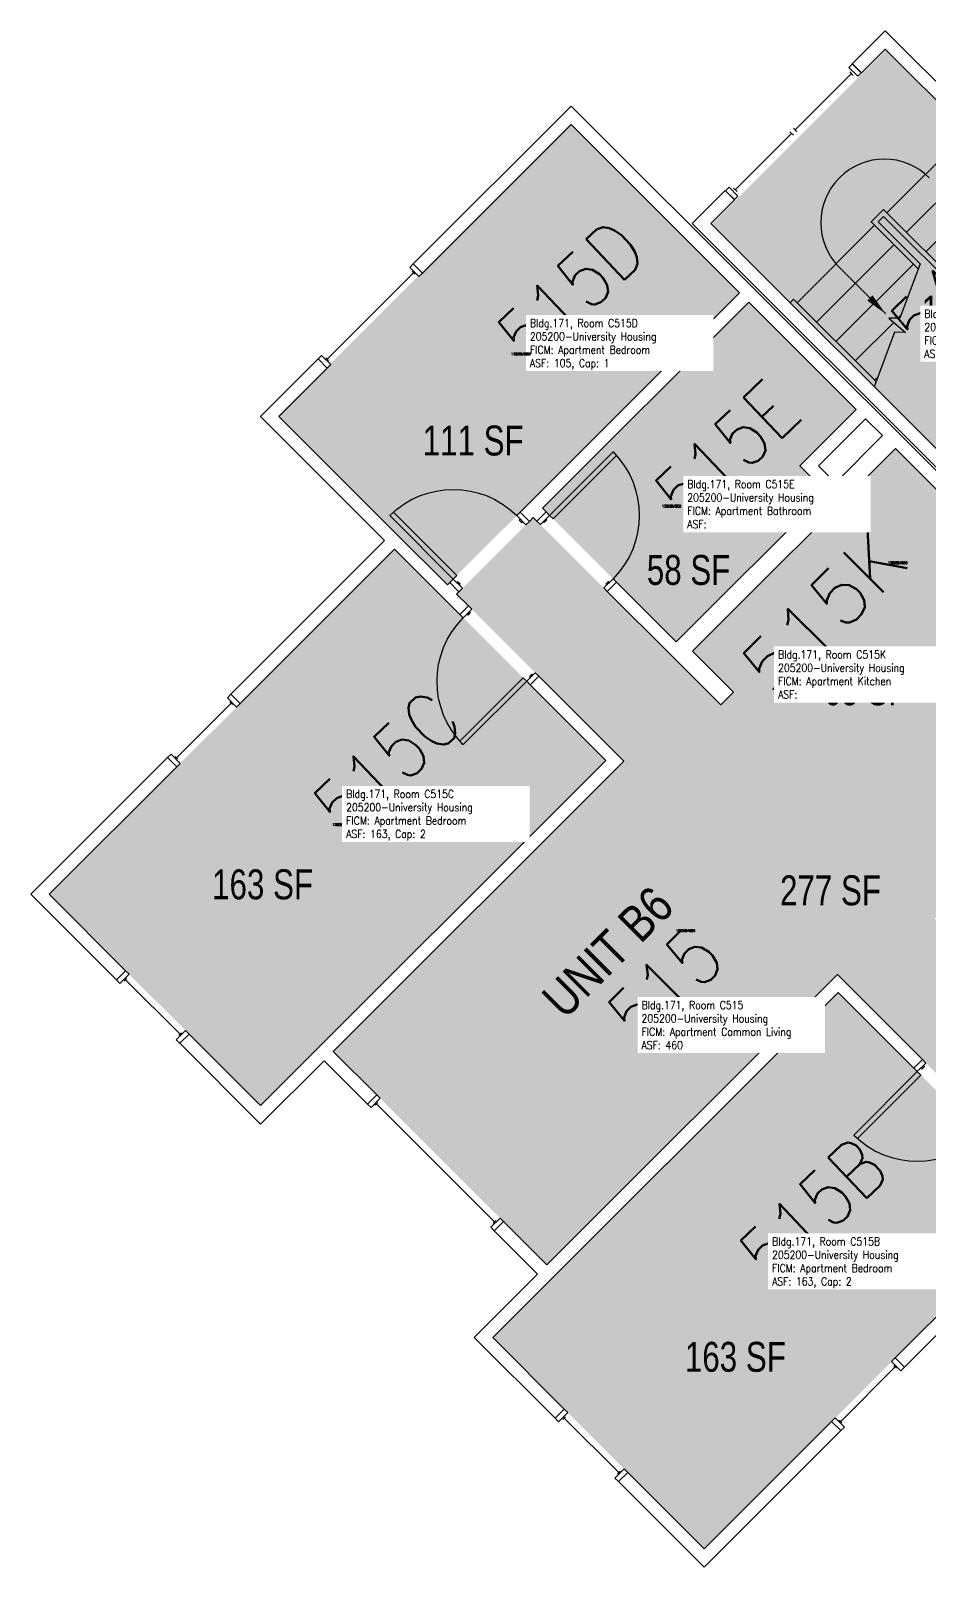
# Model space of a CAD drawing. Header units: inches. Extents: x 56 to 3925, y -1092 to 1470.
# Drawn here: x 975 to 1336, y -1092 to -475 of the extents above; entities that cross this region are included whole.
import ezdxf
from ezdxf.enums import TextEntityAlignment as Align

# ---------------------------------------------------------------- set-up
doc = ezdxf.new("R2010")
doc.units = ezdxf.units.IN
doc.header["$LTSCALE"] = 48
doc.header["$MEASUREMENT"] = 0
for name, color, linetype in [('A-DOR', 2, 'Continuous'), ('A-FLOR', 3, 'Continuous'), ('A-GLAZ', 1, 'Continuous'), ('A-IDEN-RNUM', 7, 'Continuous'), ('A-IDEN-SNUM', 4, 'Continuous'), ('A-IDEN-VNUM', 4, 'Continuous'), ('A-MISC', 1, 'Continuous'), ('A-WALL', 5, 'Continuous'), ('AREA-TEXT', 3, 'Continuous'), ('Rooms-Category-Color', 7, 'Continuous'), ('Rooms-College-Color', 7, 'Continuous'), ('Rooms-Department-Color', 7, 'Continuous'), ('Rooms-Division-Color', 7, 'Continuous'), ('Rooms-Information', 7, 'Continuous')]:
    doc.layers.add(name, color=color, linetype=linetype)
doc.styles.add('AREA', font='arial.ttf', dxfattribs={"width": 0.75, "height": 12})
doc.styles.add('DIMS', font='ARIALN.TTF')
doc.styles.add('ROOMSNUMBER', font='txt.shx', dxfattribs={"height": 0.03})
doc.styles.add('ROOMVNUMBER', font='simplex.shx', dxfattribs={"width": 0.85})
doc.styles.get("Standard").update_dxf_attribs({"font": 'ARIALN.TTF'})
doc.dimstyles.new('NBA 2004', dxfattribs={"dimscale": 48, "dimtxt": 0.09375, "dimasz": 0.09375, "dimexe": 0.125, "dimexo": 0.125, "dimgap": 0.0625, "dimtad": 1, "dimdec": 3, "dimzin": 3, "dimdsep": 46, "dimlunit": 4, "dimtxsty": 'DIMS', "dimblk": 'ARCHTICK', "dimcen": 0.09375, "dimdle": 0.125, "dimclrd": 256, "dimclre": 256, "dimclrt": 2, "dimadec": 0, "dimazin": 0, "dimtfac": 0.75, "dimtdec": 3, "dimtmove": 2, "dimatfit": 2, "dimfxl": 1, "dimfrac": 2, "dimtolj": 1, "dimtzin": 0, "dimlwd": -1, "dimlwe": -1, "dimarcsym": 0})

# ---------------------------------------------------------------- blocks, each defined once
blk = doc.blocks.new('_ArchTick')
at = {"color": 0, "linetype": 'ByBlock', "const_width": 0.15}
blk.add_lwpolyline([(-0.5, -0.5), (0.5, 0.5)], dxfattribs=at)

msp = doc.modelspace()

# ---------------------------------------------------------------- hatches: boundary and pattern name
at = {"layer": 'Rooms-Category-Color', "true_color": 0xadadad}
msp.add_hatch(color=253, dxfattribs=at).paths.add_polyline_path([(1387.62, -692.15), (1457.63, -622.15), (1318.33, -482.85), (1248.32, -552.85)])
at = {"layer": 'Rooms-Category-Color', "true_color": 0x728ef3}
for points in [[(1191.69, -512.49), (1259.61, -580.4), (1170.23, -669.78), (1142.32, -697.69), (1074.4, -629.78)], [(1263.32, -584.11), (1306.44, -627.24), (1283.81, -649.86), (1294.34, -660.39), (1234.15, -720.58), (1180.5, -666.93)], [(1379.64, -700.43), (1322.1, -642.89), (1240.7, -724.3), (1298.24, -781.84)], [(1096.53, -885.08), (1182.26, -970.8), (1298.84, -854.22), (1365.94, -921.32), (1396.7, -890.56), (1337.84, -831.7), (1404.57, -764.96), (1359.84, -720.23), (1298.24, -781.84), (1257.14, -740.74), (1252.01, -745.87), (1176.79, -670.65), (1146.03, -701.41), (1213.12, -768.49)], [(1120.79, -683.06), (1205.96, -768.23), (1067.36, -906.82), (982.51, -821.97), (1121.1, -683.37)], [(1383.96, -946.23), (1245.36, -1084.82), (1160.51, -999.97), (1299.1, -861.37)]]:
    msp.add_hatch(color=171, dxfattribs=at).paths.add_polyline_path(points)
at = {"layer": 'Rooms-College-Color', "true_color": 0xadadad}
for points in [[(1387.62, -692.15), (1457.63, -622.15), (1318.33, -482.85), (1248.32, -552.85)], [(1191.69, -512.49), (1259.61, -580.4), (1170.23, -669.78), (1142.32, -697.69), (1074.4, -629.78)], [(1263.32, -584.11), (1306.44, -627.24), (1283.81, -649.86), (1294.34, -660.39), (1234.15, -720.58), (1180.5, -666.93)], [(1379.64, -700.43), (1322.1, -642.89), (1240.7, -724.3), (1298.24, -781.84)], [(1096.53, -885.08), (1182.26, -970.8), (1298.84, -854.22), (1365.94, -921.32), (1396.7, -890.56), (1337.84, -831.7), (1404.57, -764.96), (1359.84, -720.23), (1298.24, -781.84), (1257.14, -740.74), (1252.01, -745.87), (1176.79, -670.65), (1146.03, -701.41), (1213.12, -768.49)], [(1120.79, -683.06), (1205.96, -768.23), (1067.36, -906.82), (982.51, -821.97), (1121.1, -683.37)], [(1383.96, -946.23), (1245.36, -1084.82), (1160.51, -999.97), (1299.1, -861.37)]]:
    msp.add_hatch(color=253, dxfattribs=at).paths.add_polyline_path(points)
at = {"layer": 'Rooms-Department-Color', "true_color": 0xacacac}
msp.add_hatch(color=253, dxfattribs=at).paths.add_polyline_path([(1387.62, -692.15), (1457.63, -622.15), (1318.33, -482.85), (1248.32, -552.85)])
at = {"layer": 'Rooms-Department-Color', "true_color": 0x604aed}
for points in [[(1191.69, -512.49), (1259.61, -580.4), (1170.23, -669.78), (1142.32, -697.69), (1074.4, -629.78)], [(1263.32, -584.11), (1306.44, -627.24), (1283.81, -649.86), (1294.34, -660.39), (1234.15, -720.58), (1180.5, -666.93)], [(1379.64, -700.43), (1322.1, -642.89), (1240.7, -724.3), (1298.24, -781.84)], [(1096.53, -885.08), (1182.26, -970.8), (1298.84, -854.22), (1365.94, -921.32), (1396.7, -890.56), (1337.84, -831.7), (1404.57, -764.96), (1359.84, -720.23), (1298.24, -781.84), (1257.14, -740.74), (1252.01, -745.87), (1176.79, -670.65), (1146.03, -701.41), (1213.12, -768.49)], [(1120.79, -683.06), (1205.96, -768.23), (1067.36, -906.82), (982.51, -821.97), (1121.1, -683.37)], [(1383.96, -946.23), (1245.36, -1084.82), (1160.51, -999.97), (1299.1, -861.37)]]:
    msp.add_hatch(color=173, dxfattribs=at).paths.add_polyline_path(points)
at = {"layer": 'Rooms-Division-Color', "true_color": 0xadadad}
msp.add_hatch(color=253, dxfattribs=at).paths.add_polyline_path([(1387.62, -692.15), (1457.63, -622.15), (1318.33, -482.85), (1248.32, -552.85)])
at = {"layer": 'Rooms-Division-Color', "true_color": 0x604aed}
for points in [[(1191.69, -512.49), (1259.61, -580.4), (1170.23, -669.78), (1142.32, -697.69), (1074.4, -629.78)], [(1263.32, -584.11), (1306.44, -627.24), (1283.81, -649.86), (1294.34, -660.39), (1234.15, -720.58), (1180.5, -666.93)], [(1379.64, -700.43), (1322.1, -642.89), (1240.7, -724.3), (1298.24, -781.84)], [(1096.53, -885.08), (1182.26, -970.8), (1298.84, -854.22), (1365.94, -921.32), (1396.7, -890.56), (1337.84, -831.7), (1404.57, -764.96), (1359.84, -720.23), (1298.24, -781.84), (1257.14, -740.74), (1252.01, -745.87), (1176.79, -670.65), (1146.03, -701.41), (1213.12, -768.49)], [(1120.79, -683.06), (1205.96, -768.23), (1067.36, -906.82), (982.51, -821.97), (1121.1, -683.37)], [(1383.96, -946.23), (1245.36, -1084.82), (1160.51, -999.97), (1299.1, -861.37)]]:
    msp.add_hatch(color=173, dxfattribs=at).paths.add_polyline_path(points)

# ---------------------------------------------------------------- linework, layer by layer
at = {"layer": 'A-DOR'}
for points in [[(1183.33, -669.76), (1184.74, -671.17), (1210.2, -645.72), (1208.78, -644.3)], [(1144.67, -695.34), (1146.08, -693.93), (1120.62, -668.47), (1119.21, -669.89)], [(1173.83, -673.6), (1175.25, -672.18), (1171.54, -668.47), (1170.12, -669.89)], [(1172.6, -672.36), (1172.24, -672.71), (1171.18, -671.65), (1171.54, -671.3)], [(1179.62, -673.47), (1178.2, -672.06), (1181.91, -668.35), (1183.33, -669.76)], [(1180.85, -672.24), (1181.21, -672.59), (1182.27, -671.53), (1181.91, -671.17)], [(1148.38, -699.05), (1146.96, -700.47), (1143.25, -696.76), (1144.67, -695.34)], [(1147.14, -697.82), (1147.49, -697.46), (1146.43, -696.4), (1146.08, -696.76)], [(1205.07, -698.93), (1206.49, -700.34), (1210.2, -696.63), (1208.78, -695.22)], [(1206.31, -697.69), (1205.96, -697.34), (1207.02, -696.28), (1207.37, -696.63)], [(1152.13, -707.51), (1150.72, -706.09), (1147.27, -709.54), (1148.68, -710.95)], [(1151.16, -708.48), (1151.51, -708.83), (1150.45, -709.89), (1150.1, -709.54)], [(1177.59, -732.96), (1179, -734.38), (1175.55, -737.82), (1174.14, -736.41)], [(1176.61, -733.93), (1176.26, -733.58), (1175.2, -734.64), (1175.55, -734.99)], [(1174.14, -736.41), (1172.72, -734.99), (1147.27, -760.45), (1148.68, -761.86)], [(1334.37, -889.74), (1332.95, -888.33), (1329.51, -891.78), (1330.92, -893.19)], [(1330.92, -893.19), (1332.33, -894.6), (1306.88, -920.06), (1305.46, -918.65)], [(1333.4, -890.72), (1333.75, -891.07), (1332.69, -892.13), (1332.33, -891.78)]]:
    msp.add_lwpolyline(points, close=True, dxfattribs=at)
at = {"layer": 'A-DOR', "extrusion": (0, 0, -1)}
for centre, start, end in [((-1183.33, -669.76), 135, 225), ((-1144.67, -695.34), 45, 135), ((-1174.14, -736.41), 315, 45)]:
    msp.add_arc(centre, 36, start, end, dxfattribs=at)
at = {"layer": 'A-DOR'}
msp.add_arc((1330.92, -893.19), 36, 225, 315, dxfattribs=at)
at = {"layer": 'A-FLOR'}
for p, q in [((1318.74, -548.32), (1349.85, -517.2)), ((1326.52, -556.09), (1357.63, -524.98)), ((1334.3, -563.87), (1365.41, -532.76)), ((1317.32, -546.9), (1312.37, -551.85)), ((1382.38, -611.95), (1317.32, -546.9)), ((1313.79, -553.26), (1282.68, -584.38)), ((1331.31, -570.79), (1312.37, -551.85)), ((1317.32, -549.73), (1315.2, -551.85)), ((1332.08, -568.73), (1315.2, -551.85)), ((1379.55, -611.95), (1317.32, -549.73)), ((1321.57, -561.04), (1290.45, -592.16)), ((1329.35, -568.82), (1298.23, -599.93)), ((1279.85, -584.38), (1281.26, -582.96)), ((1314.37, -616.07), (1281.26, -582.96)), ((1321.47, -592.25), (1306.01, -607.71)), ((1324.36, -589.36), (1323.11, -590.61)), ((1315.07, -614.21), (1313.79, -615.49))]:
    msp.add_line(p, q, dxfattribs=at)
msp.add_lwpolyline([(1332.08, -568.73), (1323.91, -590.62), (1319.52, -590.57), (1326.18, -596.29), (1321.79, -596.24), (1313.6, -618.13)], dxfattribs=at)
msp.add_arc((1317.68, -552.2), 25.5, 45, 225, dxfattribs=at)
at = {"layer": 'A-GLAZ'}
for p, q in [((1304.51, -492.37), (1281.88, -514.99)), ((1303.8, -491.66), (1305.22, -493.07)), ((1257.84, -539.03), (1280.47, -516.41)), ((1279.76, -515.7), (1281.17, -517.11)), ((1281.17, -514.29), (1282.59, -515.7)), ((1257.13, -538.33), (1258.55, -539.74)), ((1128.68, -572.38), (1094.03, -607.03)), ((1128.15, -571.85), (1129.21, -572.91)), ((1093.5, -606.5), (1094.56, -607.56)), ((1055.52, -745.24), (1033.6, -767.16)), ((1054.99, -744.71), (1056.05, -745.77)), ((1033.07, -766.63), (1034.13, -767.7)), ((1013.62, -855.73), (1012.56, -856.79)), ((1035.01, -878.18), (1013.09, -856.26)), ((1035.54, -877.65), (1034.48, -878.71)), ((1114.39, -905.58), (1113.32, -906.64)), ((1161.23, -953.49), (1113.85, -906.11)), ((1161.76, -952.96), (1160.7, -954.02)), ((1322.08, -1011.81), (1300.16, -1033.73)), ((1322.62, -1012.34), (1321.55, -1011.28)), ((1189.68, -1031.79), (1188.62, -1032.85)), ((1189.15, -1032.32), (1211.07, -1054.24)), ((1300.69, -1034.26), (1299.63, -1033.2)), ((1211.6, -1053.71), (1210.54, -1054.77))]:
    msp.add_line(p, q, dxfattribs=at)
for points in [[(1306.98, -493.43), (1308.4, -492.01), (1304.86, -488.48), (1303.45, -489.89)], [(1258.9, -541.51), (1257.49, -542.92), (1253.95, -539.39), (1255.36, -537.97)], [(1130.89, -573.88), (1132.3, -572.47), (1128.59, -568.76), (1127.18, -570.17)], [(1095.53, -609.24), (1094.12, -610.65), (1090.41, -606.94), (1091.82, -605.53)], [(1057.73, -746.75), (1059.14, -745.33), (1055.43, -741.62), (1054.02, -743.03)], [(1035.1, -769.37), (1033.69, -770.79), (1029.97, -767.08), (1031.39, -765.66)], [(1010.88, -857.76), (1009.47, -856.35), (1013.18, -852.64), (1014.59, -854.05)], [(1033.51, -880.39), (1034.92, -881.8), (1038.64, -878.09), (1037.22, -876.68)], [(1111.65, -907.61), (1110.23, -906.2), (1113.94, -902.49), (1115.36, -903.9)], [(1159.73, -955.7), (1161.14, -957.11), (1164.85, -953.4), (1163.44, -951.98)], [(1320.58, -1009.6), (1322, -1008.19), (1325.71, -1011.9), (1324.29, -1013.31)], [(1186.94, -1033.82), (1185.52, -1032.41), (1189.24, -1028.69), (1190.65, -1030.11)], [(1297.95, -1032.23), (1296.54, -1033.64), (1300.25, -1037.35), (1301.67, -1035.94)], [(1209.57, -1056.45), (1210.98, -1057.86), (1214.69, -1054.15), (1213.28, -1052.73)]]:
    msp.add_lwpolyline(points, close=True, dxfattribs=at)
at = {"layer": 'A-WALL'}
for p, q in [((1318.03, -475.13), (1304.77, -488.39)), ((1461.04, -618.14), (1318.03, -475.13)), ((1308.49, -492.1), (1318.03, -482.55)), ((1318.03, -482.55), (1457.33, -621.85)), ((1304.77, -488.39), (1308.49, -492.1)), ((1128.59, -568.76), (1191.99, -505.36)), ((1191.99, -505.36), (1387.06, -700.43)), ((1191.99, -512.78), (1132.3, -572.47)), ((1259.61, -580.4), (1191.99, -512.78)), ((1253.86, -539.3), (1240.6, -552.56)), ((1248.03, -552.56), (1257.57, -543.01)), ((1257.57, -543.01), (1253.86, -539.3)), ((1240.6, -552.56), (1388.21, -700.17)), ((1387.33, -691.86), (1248.03, -552.56)), ((1132.3, -572.47), (1128.59, -568.76)), ((1171.54, -668.47), (1259.61, -580.4)), ((1263.32, -584.11), (1180.5, -666.93)), ((1306.44, -627.24), (1263.32, -584.11)), ((1067.27, -630.07), (1090.41, -606.94)), ((1094.12, -610.65), (1074.7, -630.07)), ((1090.41, -606.94), (1094.12, -610.65)), ((1283.81, -649.86), (1306.44, -627.24)), ((1117.13, -679.93), (1067.27, -630.07)), ((1074.7, -630.07), (1121.28, -676.66)), ((1310.15, -630.95), (1291.24, -649.86)), ((1316.97, -637.76), (1310.15, -630.95)), ((1298.06, -656.68), (1316.97, -637.76)), ((1322.1, -642.89), (1240.69, -724.3)), ((1379.64, -700.43), (1322.1, -642.89)), ((1294.34, -660.39), (1283.81, -649.86)), ((1291.24, -649.86), (1298.06, -656.68)), ((1234.15, -720.58), (1294.34, -660.39)), ((1175.25, -672.18), (1171.54, -668.47)), ((1176.79, -670.64), (1175.25, -672.18)), ((1178.2, -672.06), (1176.79, -670.64)), ((1181.91, -668.35), (1178.2, -672.06)), ((1180.5, -666.93), (1181.91, -668.35)), ((1121.28, -676.66), (1142.32, -697.69)), ((1055.43, -741.62), (1117.13, -679.93)), ((1121.1, -683.37), (1059.14, -745.33)), ((1147.27, -709.54), (1121.1, -683.37)), ((1142.32, -697.69), (1143.25, -696.76)), ((1143.25, -696.76), (1146.96, -700.47)), ((1206.49, -700.34), (1210.2, -696.63)), ((1210.2, -696.63), (1234.15, -720.58)), ((1146.96, -700.47), (1146.03, -701.4)), ((1146.03, -701.4), (1150.72, -706.09)), ((1232.38, -726.24), (1206.49, -700.34)), ((1150.72, -706.09), (1147.27, -709.54)), ((1252.01, -745.86), (1232.38, -726.24)), ((1240.69, -724.3), (1257.13, -740.74)), ((1175.55, -737.82), (1179, -734.38)), ((1205.96, -768.23), (1175.55, -737.82)), ((1179, -734.38), (1213.11, -768.49)), ((1059.14, -745.33), (1055.43, -741.62)), ((1257.13, -740.74), (1252.01, -745.86)), ((975.09, -821.97), (1029.97, -767.08)), ((1033.69, -770.79), (982.51, -821.97)), ((1029.97, -767.08), (1033.69, -770.79)), ((1067.36, -906.82), (1205.96, -768.23)), ((1213.11, -768.49), (1096.53, -885.07)), ((1009.47, -856.35), (975.09, -821.97)), ((982.51, -821.97), (1013.18, -852.64)), ((1013.18, -852.64), (1009.47, -856.35)), ((1182.25, -970.8), (1298.84, -854.21)), ((1298.84, -854.21), (1332.95, -888.33)), ((1299.1, -861.37), (1160.51, -999.97)), ((1329.51, -891.78), (1299.1, -861.37)), ((1034.92, -881.8), (1038.64, -878.09)), ((1067.36, -914.24), (1034.92, -881.8)), ((1038.64, -878.09), (1067.36, -906.82)), ((1096.53, -885.07), (1113.94, -902.49)), ((1332.95, -888.33), (1329.51, -891.78)), ((1092.82, -888.79), (1067.36, -914.24)), ((1110.23, -906.2), (1092.82, -888.79)), ((1113.94, -902.49), (1110.23, -906.2)), ((1322, -1008.19), (1383.96, -946.23)), ((1387.4, -950.2), (1325.71, -1011.9)), ((1161.14, -957.11), (1164.85, -953.4)), ((1164.85, -953.4), (1182.25, -970.8)), ((1178.54, -974.51), (1161.14, -957.11)), ((1153.09, -999.97), (1178.54, -974.51)), ((1185.52, -1032.41), (1153.09, -999.97)), ((1160.51, -999.97), (1189.24, -1028.69)), ((1325.71, -1011.9), (1322, -1008.19)), ((1189.24, -1028.69), (1185.52, -1032.41)), ((1245.36, -1084.82), (1296.54, -1033.64)), ((1296.54, -1033.64), (1300.25, -1037.35)), ((1300.25, -1037.35), (1245.36, -1092.24)), ((1210.98, -1057.86), (1214.69, -1054.15)), ((1214.69, -1054.15), (1245.36, -1084.82)), ((1245.36, -1092.24), (1210.98, -1057.86))]:
    msp.add_line(p, q, dxfattribs=at)

# ---------------------------------------------------------------- texts
at = {"layer": 'A-IDEN-RNUM', "style": 'ROOMSNUMBER', "width": 0.85}
for s, p in [('0515-D0', (1171.78, -605.48)), ('0515-E0', (1232.32, -666.59)), ('0515-K0', (1323.05, -689.35)), ('0515-C0', (1100.04, -794.53)), ('0515-00', (1237.94, -837.09)), ('0515-B0', (1275.53, -974.53))]:
    msp.add_text(s, height=1, dxfattribs=at).set_placement(p, align=Align.CENTER)
at = {"layer": 'A-IDEN-SNUM', "style": 'ROOMSNUMBER', "width": 0.85}
for s, p in [('1710C515D0', (1171.78, -605.48)), ('1710C515E0', (1232.32, -666.59)), ('1710C515K0', (1323.05, -689.35)), ('1710C515C0', (1100.04, -794.53)), ('1710C51500', (1237.94, -837.09)), ('1710C515B0', (1275.53, -974.53))]:
    msp.add_text(s, height=1, dxfattribs=at).set_placement(p, align=Align.CENTER)
at = {"layer": 'A-IDEN-VNUM', "style": 'ROOMVNUMBER', "width": 0.85}
for s, rotation, p in [('515D', 43.54065, (1175.43, -611.31)), ('542', 45, (1333.74, -606.5)), ('515E', 43.54065, (1238.59, -674.92)), ('515C', 43.54065, (1101.67, -800.42)), ('515', 45, (1220.23, -884.15)), ('515B', 43.54065, (1272.62, -980.14))]:
    msp.add_text(s, height=22.5, rotation=rotation, dxfattribs=at).set_placement(p)
at = {"layer": 'A-IDEN-VNUM', "style": 'ROOMVNUMBER'}
msp.add_text('515K', height=22.5, rotation=45.27802, dxfattribs=at).set_placement((1293.42, -708.77), align=Align.MIDDLE)
at = {"layer": 'A-MISC'}
msp.add_text('UNIT B6', height=14.4, rotation=45, dxfattribs=at).set_placement((1211.74, -850.21), align=Align.CENTER)
at = {"layer": 'AREA-TEXT', "style": 'AREA', "width": 0.75}
for s, p in [('135 SF', (1352.98, -587.5)), ('111 SF', (1152.66, -639.71)), ('58 SF', (1239.12, -691.69)), ('65 SF', (1310.17, -740.02)), ('163 SF', (1068.14, -817.96)), ('277 SF', (1296.08, -820.37)), ('163 SF', (1257.89, -1007.72))]:
    msp.add_text(s, height=12, dxfattribs=at).set_placement(p, align=Align.MIDDLE_CENTER)

# ---------------------------------------------------------------- leaders
at = {"layer": 'A-FLOR'}
msp.add_leader([(1318.24, -588.83), (1299.65, -570.24)], dimstyle='NBA 2004', override={"dimscale": 96, "dimasz": 0.09375, "dimgap": 0.0625, "dimtad": 0}, dxfattribs=at)

# ---------------------------------------------------------------- next in the draw order: texts
at = {"layer": 'Rooms-Information', "char_height": 3.2143, "width": 72, "attachment_point": 7, "style": 'ROOMVNUMBER', "bg_fill": 3, "box_fill_scale": 1.5, "bg_fill_color": 256, "bg_fill_true_color": 13158600, "bg_fill_transparency": 0}
for s, insert in [('Bldg.171, Room C542^M^J205200-University Housing^M^JFICM: Stairway^M^JASF: ', (1333.74, -606.5)), ('Bldg.171, Room C515D^M^J205200-University Housing^M^JFICM: Apartment Bedroom^M^JASF: 105, Cap: 1', (1175.43, -611.31)), ('Bldg.171, Room C515E^M^J205200-University Housing^M^JFICM: Apartment Bathroom^M^JASF: ', (1238.59, -674.92)), ('Bldg.171, Room C515K^M^J205200-University Housing^M^JFICM: Apartment Kitchen^M^JASF: ', (1275.03, -743.33)), ('Bldg.171, Room C515C^M^J205200-University Housing^M^JFICM: Apartment Bedroom^M^JASF: 163, Cap: 2', (1101.67, -800.42)), ('Bldg.171, Room C515^M^J205200-University Housing^M^JFICM: Apartment Common Living^M^JASF: 460', (1220.23, -884.15)), ('Bldg.171, Room C515B^M^J205200-University Housing^M^JFICM: Apartment Bedroom^M^JASF: 163, Cap: 2', (1272.62, -980.14))]:
    msp.add_mtext(s, dxfattribs=dict(at, insert=insert))

doc.saveas('drawing.dxf')
